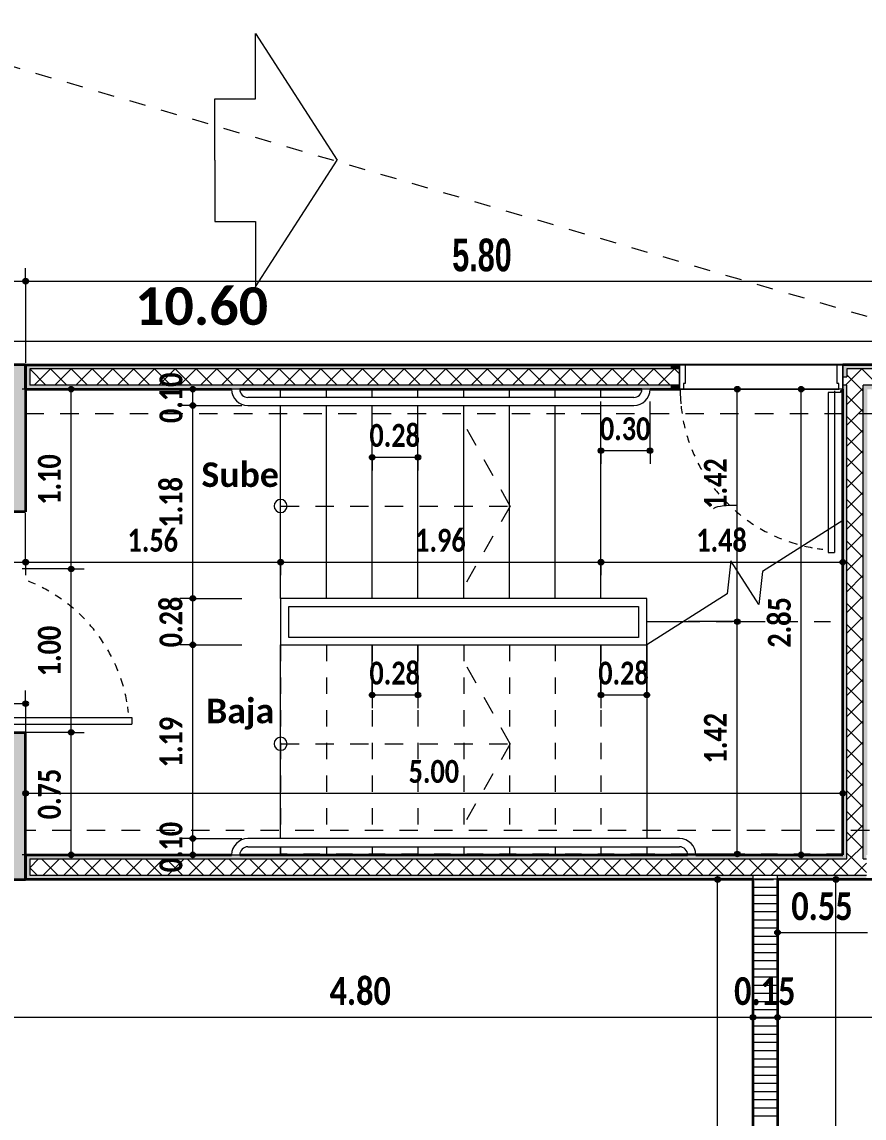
# Model space of a CAD drawing. Header units: metres. Extents: x -144 to 1000, y -717 to 29.
# Drawn here: x 230.08 to 235.23, y -561.88 to -555.18 of the extents above; entities that cross this region are included whole.
import ezdxf

# ---------------------------------------------------------------- set-up
doc = ezdxf.new("R2010")
doc.units = ezdxf.units.M
for name, pattern in [('Basculante', [0.11625, 0.075, -0.04125]), ('basculante modificado', [0.18, 0.1125, -0.0675]), ('Trazo', [0.45, 0.225, -0.225])]:
    doc.linetypes.add(name, pattern=pattern)
doc.layers.get('0').update_dxf_attribs({"color": 1})
for name, color, linetype, lineweight in [('A-ANNO-DIMS', 1, 'Continuous', 9), ('A-DETL', 1, 'Continuous', 9), ('A-DETL-GENF', 1, 'Continuous', 9), ('A-DETL-THIN', 1, 'Continuous', 9), ('A-DOOR', 1, 'Continuous', 9), ('A-DOOR-FRAM', 1, 'Continuous', 9), ('A-DOOR-HDLN', 1, 'Trazo', 20), ('A-FLOR', 2, 'Continuous', 9), ('A-WALL', 4, 'Continuous', 9), ('G-ANNO-TEXT', 2, 'Continuous', 9), ('S-COLS', 7, 'Continuous', 9), ('S-STRS', 1, 'Continuous', 9), ('S-STRS-MBND', 1, 'Basculante', 9)]:
    doc.layers.add(name, color=color, linetype=linetype, lineweight=lineweight)
doc.layers.add('A-WALL-PATT', color=7, linetype='Continuous', lineweight=35, true_color=0x9c9c9c)
doc.styles.add('Britannic Bold_B_3', font='', dxfattribs={"width": 0.7})
doc.styles.add('Calibri_B_10', font='calibrib.ttf', dxfattribs={"width": 0.8, "height": 0.17})
doc.styles.add('Calibri_B_7', font='calibrib.ttf', dxfattribs={"width": 0.8, "height": 0.18})
doc.styles.add('Calibri_B_8', font='calibrib.ttf', dxfattribs={"height": 0.9})
doc.styles.add('Calibri_B_9', font='calibrib.ttf', dxfattribs={"width": 0.8, "height": 0.14})
doc.styles.get('Britannic Bold_B_3').set_extended_font_data('Britannic Bold', bold=True)

# ---------------------------------------------------------------- blocks, each defined once
blk = doc.blocks.new('W')
at = {"layer": 'A-ANNO-DIMS', "lineweight": 25, "true_color": 0x00592d}
h = blk.add_hatch(color=118, dxfattribs=at)
edge = h.paths.add_edge_path()
edge.add_arc((227.5991, -495.2447), 0.015, 0, 360)
h = blk.add_hatch(color=118, dxfattribs=at)
edge = h.paths.add_edge_path()
edge.add_arc((227.5991, -495.2447), 0.015, 0, 360)
at = {"layer": 'A-ANNO-DIMS', "lineweight": 25}
h = blk.add_hatch(color=256, dxfattribs=at)
edge = h.paths.add_edge_path()
edge.add_arc((227.878, -495.9065), 0.015, 0, 360)
h = blk.add_hatch(color=256, dxfattribs=at)
edge = h.paths.add_edge_path()
edge.add_arc((228.622, -495.9065), 0.015, 0, 360)
h = blk.add_hatch(color=256, dxfattribs=at)
edge = h.paths.add_edge_path()
edge.add_arc((231.9533, -495.9061), 0.015, 0, 360)
h = blk.add_hatch(color=256, dxfattribs=at)
edge = h.paths.add_edge_path()
edge.add_arc((232.3446, -495.9065), 0.015, 0, 360)
h = blk.add_hatch(color=256, dxfattribs=at)
edge = h.paths.add_edge_path()
edge.add_arc((228.622, -496.0065), 0.015, 0, 360)
h = blk.add_hatch(color=256, dxfattribs=at)
edge = h.paths.add_edge_path()
edge.add_arc((228.622, -496.0065), 0.015, 0, 360)
h = blk.add_hatch(color=256, dxfattribs=at)
edge = h.paths.add_edge_path()
edge.add_arc((231.1193, -496.2824), 0.015, 0, 360)
h = blk.add_hatch(color=256, dxfattribs=at)
edge = h.paths.add_edge_path()
edge.add_arc((231.4195, -496.2824), 0.015, 0, 360)
h = blk.add_hatch(color=256, dxfattribs=at)
edge = h.paths.add_edge_path()
edge.add_arc((229.7193, -496.323), 0.015, 0, 360)
h = blk.add_hatch(color=256, dxfattribs=at)
edge = h.paths.add_edge_path()
edge.add_arc((229.9993, -496.323), 0.015, 0, 360)
h = blk.add_hatch(color=256, dxfattribs=at)
edge = h.paths.add_edge_path()
edge.add_arc((227.5991, -496.9648), 0.015, 0, 360)
h = blk.add_hatch(color=256, dxfattribs=at)
edge = h.paths.add_edge_path()
edge.add_arc((227.5991, -496.9648), 0.015, 0, 360)
h = blk.add_hatch(color=256, dxfattribs=at)
edge = h.paths.add_edge_path()
edge.add_arc((229.1593, -496.9648), 0.015, 0, 360)
h = blk.add_hatch(color=256, dxfattribs=at)
edge = h.paths.add_edge_path()
edge.add_arc((229.1593, -496.9648), 0.015, 0, 360)
h = blk.add_hatch(color=256, dxfattribs=at)
edge = h.paths.add_edge_path()
edge.add_arc((231.1193, -496.9648), 0.015, 0, 360)
h = blk.add_hatch(color=256, dxfattribs=at)
edge = h.paths.add_edge_path()
edge.add_arc((231.1193, -496.9648), 0.015, 0, 360)
h = blk.add_hatch(color=256, dxfattribs=at)
edge = h.paths.add_edge_path()
edge.add_arc((232.5989, -496.9648), 0.015, 0, 360)
h = blk.add_hatch(color=256, dxfattribs=at)
edge = h.paths.add_edge_path()
edge.add_arc((227.878, -497.0064), 0.015, 0, 360)
h = blk.add_hatch(color=256, dxfattribs=at)
edge = h.paths.add_edge_path()
edge.add_arc((227.878, -497.0064), 0.015, 0, 360)
h = blk.add_hatch(color=256, dxfattribs=at)
edge = h.paths.add_edge_path()
edge.add_arc((228.622, -497.1865), 0.015, 0, 360)
h = blk.add_hatch(color=256, dxfattribs=at)
edge = h.paths.add_edge_path()
edge.add_arc((228.622, -497.1865), 0.015, 0, 360)
h = blk.add_hatch(color=256, dxfattribs=at)
edge = h.paths.add_edge_path()
edge.add_arc((231.9533, -497.3288), 0.015, 0, 360)
h = blk.add_hatch(color=256, dxfattribs=at)
edge = h.paths.add_edge_path()
edge.add_arc((231.9533, -497.3288), 0.015, 0, 360)
h = blk.add_hatch(color=256, dxfattribs=at)
edge = h.paths.add_edge_path()
edge.add_arc((228.622, -497.4711), 0.015, 0, 360)
h = blk.add_hatch(color=256, dxfattribs=at)
edge = h.paths.add_edge_path()
edge.add_arc((228.622, -497.4711), 0.015, 0, 360)
h = blk.add_hatch(color=256, dxfattribs=at)
edge = h.paths.add_edge_path()
edge.add_arc((229.7193, -497.7777), 0.015, 0, 360)
h = blk.add_hatch(color=256, dxfattribs=at)
edge = h.paths.add_edge_path()
edge.add_arc((229.9993, -497.7777), 0.015, 0, 360)
h = blk.add_hatch(color=256, dxfattribs=at)
edge = h.paths.add_edge_path()
edge.add_arc((231.1193, -497.7777), 0.015, 0, 360)
h = blk.add_hatch(color=256, dxfattribs=at)
edge = h.paths.add_edge_path()
edge.add_arc((231.3993, -497.7777), 0.015, 0, 360)
h = blk.add_hatch(color=256, dxfattribs=at)
edge = h.paths.add_edge_path()
edge.add_arc((227.5989, -497.8305), 0.015, 0, 360)
h = blk.add_hatch(color=256, dxfattribs=at)
edge = h.paths.add_edge_path()
edge.add_arc((227.878, -498.0064), 0.015, 0, 360)
h = blk.add_hatch(color=256, dxfattribs=at)
edge = h.paths.add_edge_path()
edge.add_arc((227.878, -498.0064), 0.015, 0, 360)
h = blk.add_hatch(color=256, dxfattribs=at)
edge = h.paths.add_edge_path()
edge.add_arc((227.5989, -498.3794), 0.015, 0, 360)
h = blk.add_hatch(color=256, dxfattribs=at)
edge = h.paths.add_edge_path()
edge.add_arc((232.5993, -498.3794), 0.015, 0, 360)
h = blk.add_hatch(color=256, dxfattribs=at)
edge = h.paths.add_edge_path()
edge.add_arc((228.622, -498.6564), 0.015, 0, 360)
h = blk.add_hatch(color=256, dxfattribs=at)
edge = h.paths.add_edge_path()
edge.add_arc((228.622, -498.6564), 0.015, 0, 360)
h = blk.add_hatch(color=256, dxfattribs=at)
edge = h.paths.add_edge_path()
edge.add_arc((227.878, -498.7564), 0.015, 0, 360)
h = blk.add_hatch(color=256, dxfattribs=at)
edge = h.paths.add_edge_path()
edge.add_arc((228.622, -498.7564), 0.015, 0, 360)
h = blk.add_hatch(color=256, dxfattribs=at)
edge = h.paths.add_edge_path()
edge.add_arc((231.9533, -498.7511), 0.015, 0, 360)
h = blk.add_hatch(color=256, dxfattribs=at)
edge = h.paths.add_edge_path()
edge.add_arc((232.3446, -498.7564), 0.015, 0, 360)
h = blk.add_hatch(color=256, dxfattribs=at)
edge = h.paths.add_edge_path()
edge.add_arc((231.833, -498.9064), 0.015, 0, 360)
h = blk.add_hatch(color=256, dxfattribs=at)
edge = h.paths.add_edge_path()
edge.add_arc((232.557, -498.9064), 0.015, 0, 360)
h = blk.add_hatch(color=256, dxfattribs=at)
edge = h.paths.add_edge_path()
edge.add_arc((232.199, -499.2311), 0.015, 0, 360)
h = blk.add_hatch(color=256, dxfattribs=at)
edge = h.paths.add_edge_path()
edge.add_arc((232.049, -499.7504), 0.015, 0, 360)
h = blk.add_hatch(color=256, dxfattribs=at)
edge = h.paths.add_edge_path()
edge.add_arc((232.049, -499.7504), 0.015, 0, 360)
h = blk.add_hatch(color=256, dxfattribs=at)
edge = h.paths.add_edge_path()
edge.add_arc((232.199, -499.7504), 0.015, 0, 360)
h = blk.add_hatch(color=256, dxfattribs=at)
edge = h.paths.add_edge_path()
edge.add_arc((232.199, -499.7504), 0.015, 0, 360)
at = {"layer": 'A-WALL-PATT', "true_color": 0x747474}
h = blk.add_hatch(color=8, dxfattribs=at)
h.paths.add_polyline_path([(233.3989, -495.8815), (233.3989, -495.7565), (232.5989, -495.7565), (232.5993, -495.8315), (232.6239, -495.8315), (232.6239, -495.7815), (233.3739, -495.7815), (233.3739, -495.8815)])
h.paths.add_polyline_path([(227.5991, -495.8815), (227.6238, -495.8815), (227.6238, -495.7815), (231.5466, -495.7815), (231.5466, -495.7665), (231.5989, -495.7663), (231.5989, -495.7565), (227.5991, -495.7568), (227.5991, -495.8813)])
for points in [[(231.5989, -495.7815), (231.5989, -495.7665), (231.5466, -495.7665), (231.5466, -495.7815)], [(231.5989, -495.9065), (231.5989, -495.8815), (231.5466, -495.8815), (231.5466, -495.9065)], [(232.6239, -498.7564), (232.6239, -495.9065), (232.5989, -495.9067), (232.5989, -498.7564)], [(232.7435, -498.7564), (232.7435, -498.7563), (232.7489, -498.7563), (232.7489, -495.9065), (232.7239, -495.9065), (232.7239, -498.7564)]]:
    blk.add_hatch(color=8, dxfattribs=at).paths.add_polyline_path(points)
h = blk.add_hatch(color=8, dxfattribs=at)
h.paths.add_polyline_path([(233.3739, -495.9065), (233.3989, -495.9065), (233.3989, -495.8815), (232.7239, -495.8815), (232.7239, -495.9065), (232.9331, -495.9065)])
h.paths.add_polyline_path([(227.5991, -495.9065), (231.5466, -495.9061), (231.5466, -495.8815), (227.5991, -495.8815), (227.5991, -495.9061)])
h.paths.add_polyline_path([(232.5991, -495.9065), (232.6239, -495.9061), (232.6239, -495.8815), (232.5989, -495.8815), (232.5989, -495.9065)])
h = blk.add_hatch(color=8, dxfattribs=at)
h.paths.add_polyline_path([(232.7435, -498.7814), (232.7435, -498.7564), (232.7239, -498.7564), (232.7239, -498.7814)])
h.paths.add_polyline_path([(233.3935, -498.7814), (233.3989, -498.7814), (233.3989, -498.7564), (233.3935, -498.7564), (233.3935, -498.7618)])
h.paths.add_polyline_path([(229.1593, -498.7814), (232.6239, -498.7814), (232.6239, -498.7564), (227.5989, -498.7566), (227.5989, -498.7814), (227.6368, -498.7814)])
h = blk.add_hatch(color=8, dxfattribs=at)
h.paths.add_polyline_path([(231.9142, -498.9064), (232.049, -498.9064), (232.049, -498.8814), (227.6238, -498.8814), (227.6238, -498.7814), (227.5989, -498.7815), (227.5989, -498.9064), (231.3993, -498.9064)])
h.paths.add_polyline_path([(232.7435, -498.9064), (233.3989, -498.9064), (233.3989, -498.7814), (233.3935, -498.7814), (233.3935, -498.9063), (232.7435, -498.9063), (232.7435, -498.8814), (232.199, -498.8814), (232.199, -498.9064), (232.7239, -498.9064)])
at = {"layer": 'S-COLS', "true_color": 0x5b5b5b}
h = blk.add_hatch(color=251, dxfattribs=at)
h.paths.add_polyline_path([(219.399, -506.6065), (219.899, -506.6065), (219.899, -505.7065), (219.399, -505.7065), (219.399, -506.241)])
h.paths.add_polyline_path([(237.6988, -506.6065), (237.6988, -505.7065), (237.1988, -505.7065), (237.1988, -506.6065)])
h.paths.add_polyline_path([(227.249, -506.6064), (227.599, -506.6064), (227.599, -505.7064), (227.099, -505.7064), (227.099, -506.6064)])
h.paths.add_polyline_path([(227.099, -498.9064), (227.5989, -498.9064), (227.5989, -498.0064), (227.0989, -498.0064), (227.0989, -498.9064)])
h.paths.add_polyline_path([(219.8989, -498.9064), (219.8989, -498.2065), (219.3989, -498.2065), (219.3989, -498.9064)])
h.paths.add_polyline_path([(237.2991, -498.9064), (237.6991, -498.9054), (237.6991, -498.2065), (237.2991, -498.2065), (237.2991, -498.9054)])
h.paths.add_polyline_path([(225.2986, -498.9064), (225.2989, -498.9064), (225.2986, -498.4065), (223.5988, -498.4065), (223.5988, -496.2565), (225.2991, -496.2565), (225.2986, -495.7565), (223.2988, -495.7565), (223.2988, -498.9064)])
h.paths.add_polyline_path([(233.8991, -498.9064), (233.8989, -495.7564), (233.3991, -495.7564), (233.3991, -498.9064), (233.8989, -498.9064)])
h.paths.add_polyline_path([(227.5991, -496.6565), (227.5991, -495.7565), (227.0991, -495.7565), (227.0991, -496.6565)])
h.paths.add_polyline_path([(219.3988, -496.4565), (219.8988, -496.4565), (219.8988, -495.7554), (219.3988, -495.7554)])
h.paths.add_polyline_path([(237.2991, -496.4565), (237.6991, -496.4565), (237.6991, -495.7554), (237.2991, -495.7564)])
h.paths.add_polyline_path([(237.199, -487.7565), (237.699, -487.7565), (237.699, -486.8565), (237.199, -486.8565)])
at = {"layer": 'A-ANNO-DIMS', "color": 118, "true_color": 0x00592d}
for p, q in [((227.5991, -495.2447), (227.5991, -495.1647)), ((227.5991, -495.2447), (227.5991, -495.1647)), ((227.0991, -495.2447), (227.5991, -495.2447)), ((227.5991, -495.2447), (227.5991, -495.7447)), ((227.5991, -495.2447), (233.3991, -495.2447)), ((227.5991, -495.2447), (227.5991, -495.7447))]:
    blk.add_line(p, q, dxfattribs=at)
at = {"layer": 'A-ANNO-DIMS', "color": 156, "true_color": 0x004080}
blk.add_line((223.2989, -495.6115), (233.8992, -495.6115), dxfattribs=at)
at = {"layer": 'A-ANNO-DIMS'}
for p, q in [((227.878, -495.9065), (227.578, -495.9065)), ((227.878, -497.0064), (227.878, -495.9065)), ((227.878, -495.9065), (227.958, -495.9065)), ((228.622, -495.9065), (228.322, -495.9065)), ((228.622, -496.0065), (228.622, -495.9065)), ((228.622, -495.9065), (228.702, -495.9065)), ((231.9533, -495.9061), (231.6533, -495.9061)), ((231.9533, -497.3288), (231.9533, -495.9061)), ((231.9533, -495.9061), (232.0333, -495.9061)), ((232.3446, -495.9065), (232.0446, -495.9065)), ((232.3446, -498.7564), (232.3446, -495.9065)), ((232.3446, -495.9065), (232.4246, -495.9065)), ((228.622, -496.0065), (228.542, -496.0065)), ((228.622, -496.0065), (228.542, -496.0065)), ((228.622, -497.1865), (228.622, -496.0065)), ((228.622, -496.0065), (228.922, -496.0065)), ((228.622, -496.0065), (228.922, -496.0065)), ((229.7193, -496.323), (229.7193, -496.023)), ((229.9993, -496.323), (229.9993, -496.023)), ((231.1193, -496.2824), (231.1193, -495.9824)), ((231.4195, -496.2824), (231.4195, -495.9824)), ((231.1193, -496.2824), (231.4195, -496.2824)), ((231.1193, -496.2824), (231.1193, -496.3624)), ((231.4195, -496.2824), (231.4195, -496.3624)), ((229.7193, -496.323), (229.9993, -496.323)), ((229.7193, -496.323), (229.7193, -496.403)), ((229.9993, -496.323), (229.9993, -496.403)), ((227.5991, -496.9648), (227.5991, -496.6648)), ((227.5991, -496.9648), (227.5991, -496.6648)), ((229.1593, -496.9648), (229.1593, -496.6648)), ((229.1593, -496.9648), (229.1593, -496.6648)), ((231.1193, -496.9648), (231.1193, -496.6648)), ((231.1193, -496.9648), (231.1193, -496.6648)), ((232.5989, -496.9648), (232.5989, -496.6648)), ((227.249, -496.9648), (227.5991, -496.9648)), ((227.5991, -496.9648), (227.5991, -497.0448)), ((227.5991, -496.9648), (229.1593, -496.9648)), ((227.5991, -496.9648), (227.5991, -497.0448)), ((229.1593, -496.9648), (229.1593, -497.0448)), ((229.1593, -496.9648), (231.1193, -496.9648)), ((229.1593, -496.9648), (229.1593, -497.0448)), ((231.1193, -496.9648), (231.1193, -497.0448)), ((231.1193, -496.9648), (232.5989, -496.9648)), ((231.1193, -496.9648), (231.1193, -497.0448)), ((232.5989, -496.9648), (232.5989, -497.0448)), ((227.878, -497.0064), (227.578, -497.0064)), ((227.878, -497.0064), (227.578, -497.0064)), ((227.878, -498.0064), (227.878, -497.0064)), ((227.878, -497.0064), (227.958, -497.0064)), ((227.878, -497.0064), (227.958, -497.0064)), ((228.622, -497.1865), (228.542, -497.1865)), ((228.622, -497.1865), (228.542, -497.1865)), ((228.622, -497.4711), (228.622, -497.1865)), ((228.622, -497.1865), (228.922, -497.1865)), ((228.622, -497.1865), (228.922, -497.1865)), ((231.9533, -497.3288), (231.6533, -497.3288)), ((231.9533, -497.3288), (231.6533, -497.3288)), ((231.9533, -498.7511), (231.9533, -497.3288)), ((231.9533, -497.3288), (232.0333, -497.3288)), ((231.9533, -497.3288), (232.0333, -497.3288)), ((228.622, -497.4711), (228.542, -497.4711)), ((228.622, -497.4711), (228.542, -497.4711)), ((228.622, -498.6564), (228.622, -497.4711)), ((228.622, -497.4711), (228.922, -497.4711)), ((228.622, -497.4711), (228.922, -497.4711)), ((229.7193, -497.7777), (229.7193, -497.4777)), ((229.9993, -497.7777), (229.9993, -497.4777)), ((231.1193, -497.7777), (231.1193, -497.4777)), ((231.3993, -497.7777), (231.3993, -497.4777)), ((227.5989, -497.8305), (227.5989, -497.7505)), ((227.249, -497.8305), (227.5989, -497.8305)), ((227.5989, -497.8305), (227.5989, -498.1305)), ((229.7193, -497.7777), (229.9993, -497.7777)), ((229.7193, -497.7777), (229.7193, -497.8577)), ((229.9993, -497.7777), (229.9993, -497.8577)), ((231.1193, -497.7777), (231.3993, -497.7777)), ((231.1193, -497.7777), (231.1193, -497.8577)), ((231.3993, -497.7777), (231.3993, -497.8577)), ((227.878, -498.0064), (227.578, -498.0064)), ((227.878, -498.0064), (227.578, -498.0064)), ((227.878, -498.7564), (227.878, -498.0064)), ((227.878, -498.0064), (227.958, -498.0064)), ((227.878, -498.0064), (227.958, -498.0064)), ((227.5989, -498.3794), (227.5989, -498.0794)), ((232.5993, -498.3794), (232.5993, -498.0794)), ((227.5989, -498.3794), (232.5993, -498.3794)), ((227.5989, -498.3794), (227.5989, -498.4594)), ((232.5993, -498.3794), (232.5993, -498.4594)), ((228.622, -498.6564), (228.542, -498.6564)), ((228.622, -498.6564), (228.542, -498.6564)), ((228.622, -498.7564), (228.622, -498.6564)), ((228.622, -498.6564), (228.922, -498.6564)), ((228.622, -498.6564), (228.922, -498.6564)), ((227.878, -498.7564), (227.578, -498.7564)), ((227.878, -498.7564), (227.958, -498.7564)), ((228.622, -498.7564), (228.322, -498.7564)), ((228.622, -498.7564), (228.702, -498.7564)), ((231.9533, -498.7511), (231.6533, -498.7511)), ((231.9533, -498.7511), (232.0333, -498.7511)), ((232.3446, -498.7564), (232.0446, -498.7564)), ((232.3446, -498.7564), (232.4246, -498.7564)), ((231.833, -498.9064), (231.583, -498.9064)), ((231.833, -502.2054), (231.833, -498.9064)), ((231.833, -498.9064), (231.913, -498.9064)), ((232.557, -498.9064), (232.307, -498.9064)), ((232.557, -502.2054), (232.557, -498.9064)), ((232.557, -498.9064), (232.637, -498.9064)), ((232.199, -499.2311), (232.199, -498.9811)), ((232.199, -499.2311), (232.7489, -499.2311)), ((232.199, -499.2311), (232.199, -499.3111)), ((232.049, -499.7504), (232.049, -499.5004)), ((232.049, -499.7504), (232.049, -499.5004)), ((232.199, -499.7504), (232.199, -499.5004)), ((232.199, -499.7504), (232.199, -499.5004)), ((227.249, -499.7504), (232.049, -499.7504)), ((232.049, -499.7504), (232.049, -499.8304)), ((232.049, -499.7504), (232.199, -499.7504)), ((232.049, -499.7504), (232.049, -499.8304)), ((232.199, -499.7504), (232.199, -499.8304)), ((232.199, -499.7504), (233.7489, -499.7504)), ((232.199, -499.7504), (232.199, -499.8304))]:
    blk.add_line(p, q, dxfattribs=at)
at = {"layer": 'A-ANNO-DIMS', "color": 118, "lineweight": 25, "true_color": 0x00592d}
blk.add_circle((227.5991, -495.2447), 0.015, dxfattribs=at)
blk.add_circle((227.5991, -495.2447), 0.015, dxfattribs=at)
at = {"layer": 'A-ANNO-DIMS', "lineweight": 25}
for centre in [(227.878, -495.9065), (228.622, -495.9065), (231.9533, -495.9061), (232.3446, -495.9065), (228.622, -496.0065), (228.622, -496.0065), (231.1193, -496.2824), (231.4195, -496.2824), (229.7193, -496.323), (229.9993, -496.323), (227.5991, -496.9648), (227.5991, -496.9648), (229.1593, -496.9648), (229.1593, -496.9648), (231.1193, -496.9648), (231.1193, -496.9648), (232.5989, -496.9648), (227.878, -497.0064), (227.878, -497.0064), (228.622, -497.1865), (228.622, -497.1865), (231.9533, -497.3288), (231.9533, -497.3288), (228.622, -497.4711), (228.622, -497.4711), (229.7193, -497.7777), (229.9993, -497.7777), (231.1193, -497.7777), (231.3993, -497.7777), (227.5989, -497.8305), (227.878, -498.0064), (227.878, -498.0064), (227.5989, -498.3794), (232.5993, -498.3794), (228.622, -498.6564), (228.622, -498.6564), (227.878, -498.7564), (228.622, -498.7564), (231.9533, -498.7511), (232.3446, -498.7564), (231.833, -498.9064), (232.557, -498.9064), (232.199, -499.2311), (232.049, -499.7504), (232.049, -499.7504), (232.199, -499.7504), (232.199, -499.7504)]:
    blk.add_circle(centre, 0.015, dxfattribs=at)
at = {"layer": 'A-ANNO-DIMS'}
blk.add_ellipse((231.9533, -496.6382), major_axis=(0.1451, 0), ratio=0.143176, start_param=1.570796, end_param=3.141593, dxfattribs=at)
at = {"layer": 'A-DETL', "color": 9, "linetype": 'Basculante', "true_color": 0xc0c0c0}
blk.add_line((233.8992, -495.7992), (223.2989, -492.6972), dxfattribs=at)
at = {"layer": 'A-DETL', "color": 7, "linetype": 'basculante modificado'}
for p, q in [((233.3988, -495.7554), (227.5988, -495.7554)), ((227.5988, -496.0554), (233.3989, -496.0554)), ((230.5637, -496.6211), (230.2662, -496.0913)), ((229.1593, -496.6211), (230.5593, -496.6211)), ((230.5637, -496.6211), (230.2649, -497.1413)), ((230.5637, -498.0761), (230.2662, -497.5463)), ((229.1593, -498.0761), (230.5593, -498.0761)), ((230.5637, -498.0761), (230.2649, -498.5963)), ((233.3989, -498.6064), (227.5988, -498.6064)), ((227.5988, -498.9064), (233.3989, -498.9064))]:
    blk.add_line(p, q, dxfattribs=at)
at = {"layer": 'A-DETL-GENF'}
for p, q in [((229.0061, -494.129), (229.0061, -493.729)), ((229.0061, -493.729), (229.5061, -494.504)), ((228.7561, -494.504), (228.7561, -494.129)), ((228.7561, -494.129), (229.0061, -494.129)), ((228.7561, -494.504), (228.7561, -494.879)), ((229.0061, -495.279), (229.5061, -494.504)), ((228.7561, -494.879), (229.0061, -494.879)), ((229.0061, -494.879), (229.0061, -495.279))]:
    blk.add_line(p, q, dxfattribs=at)
at = {"layer": 'A-DETL-GENF', "linetype": 'Basculante'}
for p, q in [((232.5989, -495.7565), (231.5989, -495.7565)), ((231.5989, -495.7565), (231.5989, -495.9065)), ((232.5989, -495.9065), (232.5989, -495.7565)), ((231.5989, -495.9065), (232.5989, -495.9065))]:
    blk.add_line(p, q, dxfattribs=at)
at = {"layer": 'A-DETL-THIN'}
for p, q in [((228.9091, -495.9065), (228.8591, -495.9065)), ((231.3195, -495.9565), (228.9591, -495.9565)), ((231.4195, -495.9065), (231.3695, -495.9065)), ((228.9591, -496.0065), (231.3195, -496.0065)), ((231.3993, -497.1865), (229.1593, -497.1865)), ((229.1593, -497.1865), (229.1593, -497.4711)), ((231.3993, -497.4711), (231.3993, -497.1865)), ((229.2093, -497.4261), (229.2093, -497.2352)), ((229.2093, -497.2352), (231.3493, -497.2352)), ((231.3493, -497.2352), (231.3493, -497.4261)), ((231.3493, -497.4261), (229.2093, -497.4261)), ((229.1593, -497.4711), (231.3993, -497.4711)), ((231.5995, -498.6564), (228.9591, -498.6564)), ((228.9591, -498.7064), (231.5995, -498.7064)), ((228.8591, -498.7564), (228.9091, -498.7564)), ((231.6495, -498.7564), (231.6995, -498.7564))]:
    blk.add_line(p, q, dxfattribs=at)
for centre, radius, start, end in [((228.9591, -495.9065), 0.1, 180, 270), ((228.9591, -495.9065), 0.05, 180, 270), ((231.3195, -495.9065), 0.1, 270, 0), ((231.3195, -495.9065), 0.05, 270, 360), ((229.1593, -496.6211), 0.04, 90, 270), ((229.1593, -496.6211), 0.04, 270, 90), ((229.1593, -498.0761), 0.04, 90, 270), ((229.1593, -498.0761), 0.04, 270, 90), ((228.9591, -498.7564), 0.1, 90, 180), ((228.9591, -498.7564), 0.05, 90, 180), ((231.5995, -498.7564), 0.1, 360, 90), ((231.5995, -498.7564), 0.05, 0, 90)]:
    blk.add_arc(centre, radius, start, end, dxfattribs=at)
at = {"layer": 'A-DOOR'}
blk.add_line((232.5989, -495.9065), (232.5989, -495.7565), dxfattribs=at)
at = {"layer": 'A-DOOR', "lineweight": 15}
for p, q in [((232.5089, -495.9265), (232.5089, -496.9065)), ((232.5839, -495.9265), (232.5089, -495.9265)), ((232.5489, -495.9165), (232.5489, -496.9065)), ((232.5839, -495.9165), (232.5839, -495.9265)), ((232.5989, -495.9165), (232.5839, -495.9165)), ((232.5489, -496.7411), (232.5489, -496.9065)), ((232.5089, -496.7665), (232.5089, -496.9065)), ((232.5089, -496.9065), (232.5489, -496.9065)), ((232.5089, -496.9065), (232.5489, -496.9065)), ((227.259, -497.9564), (228.249, -497.9564)), ((227.269, -497.9164), (228.249, -497.9164)), ((228.249, -497.9164), (228.249, -497.9564))]:
    blk.add_line(p, q, dxfattribs=at)
at = {"layer": 'A-DOOR'}
for centre, start, end in [((232.5872, -495.9087), 180, 185.13979), ((232.5872, -495.9087), 185.94294, 188.59908), ((232.5872, -495.9087), 191.25383, 193.90814), ((232.5872, -495.9087), 196.56293, 199.21914), ((232.5872, -495.9087), 201.8777, 204.53954), ((232.5872, -495.9087), 207.20557, 209.87669), ((232.5872, -495.9087), 212.55381, 215.2378), ((232.5872, -495.9087), 217.92952, 220.62982), ((232.5872, -495.9087), 223.33952, 226.05941), ((232.5872, -495.9087), 228.79027, 231.53284), ((232.5872, -495.9087), 234.28783, 237.05593), ((232.5872, -495.9087), 239.83778, 242.63398), ((232.5872, -495.9087), 245.44512, 248.27171), ((232.5872, -495.9087), 251.11426, 254.16843), ((232.5872, -495.9087), 256.84892, 259.74178), ((232.5872, -495.9087), 256.84892, 259.74178), ((232.5872, -495.9087), 256.84892, 259.74178), ((232.5872, -495.9087), 256.84892, 259.74178), ((232.5872, -495.9087), 261.55001, 263.54055), ((232.5872, -495.9087), 261.55001, 263.54055), ((227.2512, -497.9946), 65.46046, 68.1223), ((227.2512, -497.9946), 60.12331, 62.79443), ((227.2512, -497.9946), 54.7622, 57.44619), ((227.2512, -497.9946), 49.37018, 52.07048), ((227.2512, -497.9946), 43.94059, 46.66048), ((227.2512, -497.9946), 38.46716, 41.20973), ((227.2512, -497.9946), 32.94407, 35.71217), ((227.2512, -497.9946), 27.36602, 30.16222), ((227.2512, -497.9946), 21.72829, 24.55488), ((227.2512, -497.9946), 15.83157, 18.88574), ((227.2512, -497.9946), 10.25822, 13.15108), ((227.2512, -497.9946), 10.25822, 13.15108), ((227.2512, -497.9946), 6.45945, 8.44999)]:
    blk.add_arc(centre, 0.9833, start, end, dxfattribs=at)
at = {"layer": 'A-DOOR-FRAM'}
for p, q in [((231.5989, -495.9065), (231.5989, -495.7565)), ((231.5989, -495.7565), (231.6339, -495.7565)), ((231.6339, -495.7565), (231.6339, -495.8715)), ((232.5639, -495.8715), (232.5639, -495.7565)), ((232.5639, -495.7565), (232.5989, -495.7565)), ((232.5989, -495.7565), (232.5989, -495.9065)), ((231.6239, -495.8715), (231.6239, -495.9065)), ((231.6339, -495.8715), (231.6239, -495.8715)), ((232.5739, -495.8715), (232.5639, -495.8715)), ((232.5739, -495.9065), (232.5739, -495.8715)), ((231.6239, -495.9065), (231.5989, -495.9065)), ((232.5989, -495.9065), (232.5739, -495.9065))]:
    blk.add_line(p, q, dxfattribs=at)
at = {"layer": 'A-DOOR-HDLN'}
blk.add_line((231.5989, -495.7565), (231.5989, -495.9065), dxfattribs=at)
at = {"layer": 'A-FLOR'}
for p, q in [((237.2991, -495.7554), (215.8281, -495.7554)), ((229.1593, -498.6564), (229.1593, -497.4711)), ((229.1593, -498.7564), (229.1593, -498.7064)), ((232.0492, -498.9104), (227.249, -498.9104)), ((233.7489, -498.9104), (232.199, -498.9104))]:
    blk.add_line(p, q, dxfattribs=at)
at = {"layer": 'A-WALL', "lineweight": 35}
for p, q in [((227.5988, -495.9065), (227.5988, -495.7565)), ((227.5988, -495.7565), (231.5989, -495.7565)), ((233.3989, -495.7565), (232.5989, -495.7565)), ((227.5988, -495.9065), (228.8591, -495.9065)), ((228.9091, -495.9065), (231.3695, -495.9065)), ((231.4195, -495.9065), (231.5989, -495.9065)), ((232.5989, -498.7564), (232.5989, -495.9065)), ((227.5988, -498.7564), (228.8591, -498.7564)), ((227.5988, -498.7564), (227.5988, -498.9064)), ((228.9091, -498.7564), (231.6495, -498.7564)), ((231.6995, -498.7564), (232.5989, -498.7564)), ((232.049, -498.9064), (227.5988, -498.9064)), ((232.049, -498.9064), (232.049, -502.2054)), ((232.199, -498.9064), (232.199, -502.2054)), ((233.3989, -498.9064), (232.199, -498.9064))]:
    blk.add_line(p, q, dxfattribs=at)
at = {"layer": 'A-WALL'}
for p, q in [((231.6339, -495.7565), (232.5639, -495.7565)), ((227.6238, -495.7815), (227.6238, -495.8815)), ((231.5989, -495.7815), (227.6238, -495.7815)), ((232.6239, -495.7815), (232.6239, -495.8315)), ((233.3739, -495.7815), (232.6239, -495.7815)), ((231.5989, -495.8815), (227.6238, -495.8815)), ((232.5989, -495.8315), (232.6239, -495.8315)), ((232.6239, -495.8815), (232.5989, -495.8815)), ((232.6239, -498.7814), (232.6239, -495.8815)), ((233.3739, -495.8815), (232.7239, -495.8815)), ((232.7239, -498.7814), (232.7239, -495.8815)), ((232.5739, -495.9065), (231.6239, -495.9065)), ((227.6238, -498.7814), (232.6239, -498.7814)), ((227.6238, -498.7814), (227.6238, -498.8814)), ((232.7239, -498.7814), (232.7435, -498.7814)), ((227.6238, -498.8814), (232.7435, -498.8814)), ((232.049, -498.8814), (232.049, -498.9064)), ((232.199, -498.9064), (232.199, -498.8814))]:
    blk.add_line(p, q, dxfattribs=at)
at = {"layer": 'A-WALL-PATT', "color": 1, "lineweight": 5, "true_color": 0xff0000}
for p, q in [((227.6238, -495.7816), (227.6239, -495.7815)), ((227.7235, -495.8815), (227.6238, -495.7817)), ((227.6512, -495.8815), (227.7512, -495.7815)), ((227.8508, -495.8815), (227.7508, -495.7815)), ((227.7785, -495.8815), (227.8785, -495.7815)), ((227.978, -495.8815), (227.878, -495.7815)), ((227.9058, -495.8815), (228.0058, -495.7815)), ((228.1053, -495.8815), (228.0053, -495.7815)), ((228.033, -495.8815), (228.133, -495.7815)), ((228.2326, -495.8815), (228.1326, -495.7815)), ((228.1603, -495.8815), (228.2603, -495.7815)), ((228.3599, -495.8815), (228.2599, -495.7815)), ((228.2876, -495.8815), (228.3876, -495.7815)), ((228.4872, -495.8815), (228.3872, -495.7815)), ((228.4149, -495.8815), (228.5149, -495.7815)), ((228.6144, -495.8815), (228.5144, -495.7815)), ((228.5421, -495.8815), (228.6421, -495.7815)), ((228.7417, -495.8815), (228.6417, -495.7815)), ((228.6694, -495.8815), (228.7694, -495.7815)), ((228.869, -495.8815), (228.769, -495.7815)), ((228.7967, -495.8815), (228.8967, -495.7815)), ((228.9963, -495.8815), (228.8963, -495.7815)), ((228.924, -495.8815), (229.024, -495.7815)), ((229.1236, -495.8815), (229.0236, -495.7815)), ((229.0513, -495.8815), (229.1513, -495.7815)), ((229.2508, -495.8815), (229.1508, -495.7815)), ((229.1785, -495.8815), (229.2785, -495.7815)), ((229.3781, -495.8815), (229.2781, -495.7815)), ((229.3058, -495.8815), (229.4058, -495.7815)), ((229.5054, -495.8815), (229.4054, -495.7815)), ((229.4331, -495.8815), (229.5331, -495.7815)), ((229.6327, -495.8815), (229.5327, -495.7815)), ((229.5604, -495.8815), (229.6604, -495.7815)), ((229.7599, -495.8815), (229.6599, -495.7815)), ((229.6877, -495.8815), (229.7877, -495.7815)), ((229.8872, -495.8815), (229.7872, -495.7815)), ((229.8149, -495.8815), (229.9149, -495.7815)), ((230.0145, -495.8815), (229.9145, -495.7815)), ((229.9422, -495.8815), (230.0422, -495.7815)), ((230.1418, -495.8815), (230.0418, -495.7815)), ((230.0695, -495.8815), (230.1695, -495.7815)), ((230.2691, -495.8815), (230.1691, -495.7815)), ((230.1968, -495.8815), (230.2968, -495.7815)), ((230.3963, -495.8815), (230.2963, -495.7815)), ((230.3241, -495.8815), (230.4241, -495.7815)), ((230.5236, -495.8815), (230.4236, -495.7815)), ((230.4513, -495.8815), (230.5513, -495.7815)), ((230.6509, -495.8815), (230.5509, -495.7815)), ((230.5786, -495.8815), (230.6786, -495.7815)), ((230.7782, -495.8815), (230.6782, -495.7815)), ((230.7059, -495.8815), (230.8059, -495.7815)), ((230.9055, -495.8815), (230.8055, -495.7815)), ((230.8332, -495.8815), (230.9332, -495.7815)), ((231.0327, -495.8815), (230.9327, -495.7815)), ((230.9605, -495.8815), (231.0605, -495.7815)), ((231.16, -495.8815), (231.06, -495.7815)), ((231.0877, -495.8815), (231.1877, -495.7815)), ((231.2873, -495.8815), (231.1873, -495.7815)), ((231.215, -495.8815), (231.315, -495.7815)), ((231.4146, -495.8815), (231.3146, -495.7815)), ((231.3423, -495.8815), (231.4423, -495.7815)), ((231.5419, -495.8815), (231.4419, -495.7815)), ((231.4696, -495.8815), (231.5466, -495.8044)), ((231.5466, -495.8044), (231.5696, -495.7815)), ((231.5989, -495.8112), (231.5691, -495.7815)), ((232.6151, -495.8815), (232.7151, -495.7815)), ((232.6874, -495.8815), (232.6239, -495.818)), ((232.8146, -495.8815), (232.7146, -495.7815)), ((231.5968, -495.8815), (231.5989, -495.8794)), ((232.7239, -495.918), (232.6874, -495.8815)), ((232.6239, -495.9999), (232.7239, -495.8999)), ((232.7239, -496.0453), (232.6239, -495.9453)), ((232.6239, -496.1272), (232.7239, -496.0272)), ((232.7239, -496.1726), (232.6239, -496.0726)), ((232.6239, -496.2544), (232.7239, -496.1544)), ((232.7239, -496.2998), (232.6239, -496.1998)), ((232.6239, -496.3817), (232.7239, -496.2817)), ((232.7239, -496.4271), (232.6239, -496.3271)), ((232.6239, -496.509), (232.7239, -496.409)), ((232.7239, -496.5544), (232.6239, -496.4544)), ((232.6239, -496.6363), (232.7239, -496.5363)), ((232.7239, -496.6817), (232.6239, -496.5817)), ((232.6239, -496.7636), (232.7239, -496.6636)), ((232.7239, -496.809), (232.6239, -496.709)), ((232.6239, -496.8908), (232.7239, -496.7908)), ((232.7239, -496.9362), (232.6239, -496.8362)), ((232.6239, -497.0181), (232.7239, -496.9181)), ((232.7239, -497.0635), (232.6239, -496.9635)), ((232.6239, -497.1454), (232.7239, -497.0454)), ((232.7239, -497.1908), (232.6239, -497.0908)), ((232.6239, -497.2727), (232.7239, -497.1727)), ((232.7239, -497.3181), (232.6239, -497.2181)), ((232.6239, -497.4), (232.7239, -497.3)), ((232.7239, -497.4454), (232.6239, -497.3454)), ((232.6239, -497.5272), (232.7239, -497.4272)), ((232.7239, -497.5726), (232.6239, -497.4726)), ((232.6239, -497.6545), (232.7239, -497.5545)), ((232.7239, -497.6999), (232.6239, -497.5999)), ((232.6239, -497.7818), (232.7239, -497.6818)), ((232.7239, -497.8272), (232.6239, -497.7272)), ((232.6239, -497.9091), (232.7239, -497.8091)), ((232.7239, -497.9545), (232.6239, -497.8545)), ((232.6239, -498.0364), (232.7239, -497.9364)), ((232.7239, -498.0818), (232.6239, -497.9818)), ((232.6239, -498.1636), (232.7239, -498.0636)), ((232.7239, -498.209), (232.6239, -498.109)), ((232.6239, -498.2909), (232.7239, -498.1909)), ((232.7239, -498.3363), (232.6239, -498.2363)), ((232.6239, -498.4182), (232.7239, -498.3182)), ((232.7239, -498.4636), (232.6239, -498.3636)), ((232.6239, -498.5455), (232.7239, -498.4455)), ((232.7239, -498.5909), (232.6239, -498.4909)), ((232.6239, -498.6727), (232.7239, -498.5727)), ((232.7239, -498.7182), (232.6239, -498.6182)), ((232.6426, -498.7814), (232.7239, -498.7)), ((232.6599, -498.7814), (232.6239, -498.7454)), ((227.6238, -498.8363), (227.6787, -498.7814)), ((227.6687, -498.8814), (227.6238, -498.8364)), ((227.796, -498.8814), (227.696, -498.7814)), ((227.706, -498.8814), (227.806, -498.7814)), ((227.9233, -498.8814), (227.8233, -498.7814)), ((227.8332, -498.8814), (227.9332, -498.7814)), ((228.0506, -498.8814), (227.9506, -498.7814)), ((227.9605, -498.8814), (228.0605, -498.7814)), ((228.1778, -498.8814), (228.0778, -498.7814)), ((228.0878, -498.8814), (228.1878, -498.7814)), ((228.3051, -498.8814), (228.2051, -498.7814)), ((228.2151, -498.8814), (228.3151, -498.7814)), ((228.4324, -498.8814), (228.3324, -498.7814)), ((228.3424, -498.8814), (228.4424, -498.7814)), ((228.5597, -498.8814), (228.4597, -498.7814)), ((228.4696, -498.8814), (228.5696, -498.7814)), ((228.687, -498.8814), (228.587, -498.7814)), ((228.5969, -498.8814), (228.6969, -498.7814)), ((228.8142, -498.8814), (228.7142, -498.7814)), ((228.7242, -498.8814), (228.8242, -498.7814)), ((228.9415, -498.8814), (228.8415, -498.7814)), ((228.8515, -498.8814), (228.9515, -498.7814)), ((229.0688, -498.8814), (228.9688, -498.7814)), ((228.9788, -498.8814), (229.0788, -498.7814)), ((229.1961, -498.8814), (229.0961, -498.7814)), ((229.106, -498.8814), (229.206, -498.7814)), ((229.3233, -498.8814), (229.2233, -498.7814)), ((229.2333, -498.8814), (229.3333, -498.7814)), ((229.4506, -498.8814), (229.3506, -498.7814)), ((229.3606, -498.8814), (229.4606, -498.7814)), ((229.5779, -498.8814), (229.4779, -498.7814)), ((229.4879, -498.8814), (229.5879, -498.7814)), ((229.7052, -498.8814), (229.6052, -498.7814)), ((229.6151, -498.8814), (229.7151, -498.7814)), ((229.8325, -498.8814), (229.7325, -498.7814)), ((229.7424, -498.8814), (229.8424, -498.7814)), ((229.9597, -498.8814), (229.8597, -498.7814)), ((229.8697, -498.8814), (229.9697, -498.7814)), ((230.087, -498.8814), (229.987, -498.7814)), ((229.997, -498.8814), (230.097, -498.7814)), ((230.2143, -498.8814), (230.1143, -498.7814)), ((230.1243, -498.8814), (230.2243, -498.7814)), ((230.3416, -498.8814), (230.2416, -498.7814)), ((230.2515, -498.8814), (230.3515, -498.7814)), ((230.4689, -498.8814), (230.3689, -498.7814)), ((230.3788, -498.8814), (230.4788, -498.7814)), ((230.5961, -498.8814), (230.4961, -498.7814)), ((230.5061, -498.8814), (230.6061, -498.7814)), ((230.7234, -498.8814), (230.6234, -498.7814)), ((230.6334, -498.8814), (230.7334, -498.7814)), ((230.8507, -498.8814), (230.7507, -498.7814)), ((230.7607, -498.8814), (230.8607, -498.7814)), ((230.978, -498.8814), (230.878, -498.7814)), ((230.8879, -498.8814), (230.9879, -498.7814)), ((231.1053, -498.8814), (231.0053, -498.7814)), ((231.0152, -498.8814), (231.1152, -498.7814)), ((231.2325, -498.8814), (231.1325, -498.7814)), ((231.1425, -498.8814), (231.2425, -498.7814)), ((231.3598, -498.8814), (231.2598, -498.7814)), ((231.2698, -498.8814), (231.3698, -498.7814)), ((231.4871, -498.8814), (231.3871, -498.7814)), ((231.3971, -498.8814), (231.4971, -498.7814)), ((231.6144, -498.8814), (231.5144, -498.7814)), ((231.5243, -498.8814), (231.6243, -498.7814)), ((231.7417, -498.8814), (231.6417, -498.7814)), ((231.6516, -498.8814), (231.7516, -498.7814)), ((231.8689, -498.8814), (231.7689, -498.7814)), ((231.7789, -498.8814), (231.8789, -498.7814)), ((231.9962, -498.8814), (231.8962, -498.7814)), ((231.9062, -498.8814), (232.0062, -498.7814)), ((232.1235, -498.8814), (232.0235, -498.7814)), ((232.0335, -498.8814), (232.1335, -498.7814)), ((232.2508, -498.8814), (232.1508, -498.7814)), ((232.1607, -498.8814), (232.2607, -498.7814)), ((232.378, -498.8814), (232.278, -498.7814)), ((232.288, -498.8814), (232.388, -498.7814)), ((232.5053, -498.8814), (232.4053, -498.7814)), ((232.4153, -498.8814), (232.5153, -498.7814)), ((232.6326, -498.8814), (232.5326, -498.7814)), ((232.5426, -498.8814), (232.6426, -498.7814)), ((232.7435, -498.865), (232.6599, -498.7814)), ((232.6698, -498.8814), (232.7435, -498.8077))]:
    blk.add_line(p, q, dxfattribs=at)
at = {"layer": 'A-WALL-PATT', "color": 8, "lineweight": 5, "true_color": 0x727272}
for p, q in [((232.199, -498.9055), (232.049, -498.9055)), ((232.199, -498.9555), (232.049, -498.9555)), ((232.199, -499.0055), (232.049, -499.0055)), ((232.199, -499.0555), (232.049, -499.0555)), ((232.199, -499.1055), (232.049, -499.1055)), ((232.199, -499.1555), (232.049, -499.1555)), ((232.199, -499.2055), (232.049, -499.2055)), ((232.199, -499.2555), (232.049, -499.2555)), ((232.199, -499.3055), (232.049, -499.3055)), ((232.199, -499.3555), (232.049, -499.3555)), ((232.199, -499.4055), (232.049, -499.4055)), ((232.199, -499.4555), (232.049, -499.4555)), ((232.199, -499.5055), (232.049, -499.5055)), ((232.199, -499.5555), (232.049, -499.5555)), ((232.199, -499.6055), (232.049, -499.6055)), ((232.199, -499.6555), (232.049, -499.6555)), ((232.199, -499.7055), (232.049, -499.7055)), ((232.199, -499.7555), (232.049, -499.7555)), ((232.199, -499.8055), (232.049, -499.8055)), ((232.199, -499.8555), (232.049, -499.8555)), ((232.199, -499.9055), (232.049, -499.9055)), ((232.199, -499.9555), (232.049, -499.9555)), ((232.199, -500.0055), (232.049, -500.0055)), ((232.199, -500.0555), (232.049, -500.0555)), ((232.199, -500.1055), (232.049, -500.1055)), ((232.199, -500.1555), (232.049, -500.1555)), ((232.199, -500.2055), (232.049, -500.2055)), ((232.199, -500.2555), (232.049, -500.2555)), ((232.199, -500.3055), (232.049, -500.3055)), ((232.199, -500.3555), (232.049, -500.3555))]:
    blk.add_line(p, q, dxfattribs=at)
at = {"layer": 'S-COLS', "lineweight": 35}
for p, q in [((227.5991, -495.7565), (227.0991, -495.7565)), ((227.5991, -495.7565), (227.5991, -496.6565)), ((227.5991, -496.6565), (227.0991, -496.6565)), ((227.0989, -498.0064), (227.5989, -498.0064)), ((227.5989, -498.9064), (227.5989, -498.0064)), ((227.0989, -498.9064), (227.5989, -498.9064))]:
    blk.add_line(p, q, dxfattribs=at)
at = {"layer": 'S-STRS'}
for p, q in [((229.1593, -495.9565), (229.1593, -495.9065)), ((229.4393, -495.9565), (229.4393, -495.9065)), ((229.7193, -495.9565), (229.7193, -495.9065)), ((229.9993, -495.9565), (229.9993, -495.9065)), ((230.2793, -495.9565), (230.2793, -495.9065)), ((230.5593, -495.9565), (230.5593, -495.9065)), ((230.8393, -495.9565), (230.8393, -495.9065)), ((231.1193, -495.9565), (231.1193, -495.9065)), ((231.6239, -495.9061), (232.5739, -495.9061)), ((232.5993, -495.9061), (232.5993, -496.7091)), ((229.1593, -497.1865), (229.1593, -496.0065)), ((229.4393, -497.1865), (229.4393, -496.0065)), ((229.7193, -497.1865), (229.7193, -496.0065)), ((229.9993, -497.1865), (229.9993, -496.0065)), ((230.2793, -497.1865), (230.2793, -496.0065)), ((230.5593, -497.1865), (230.5593, -496.0065)), ((230.8393, -497.1865), (230.8393, -496.0065)), ((231.1193, -497.1865), (231.1193, -496.0065)), ((232.5993, -496.7091), (232.1065, -497.022)), ((231.9142, -496.956), (231.8921, -497.1581)), ((232.0844, -497.2241), (231.9142, -496.956)), ((232.1065, -497.022), (232.0844, -497.2241)), ((231.8921, -497.1581), (231.3993, -497.4711)), ((231.3993, -497.3288), (231.6234, -497.3288)), ((231.3993, -497.4711), (231.3993, -498.6564)), ((231.3993, -498.7064), (231.3993, -498.7511))]:
    blk.add_line(p, q, dxfattribs=at)
at = {"layer": 'S-STRS-MBND'}
for p, q in [((232.5993, -496.7091), (232.5993, -498.7511)), ((231.6234, -497.3288), (232.5993, -497.3288)), ((229.1593, -497.4711), (229.1593, -498.6564)), ((229.4393, -497.4711), (229.4393, -498.6564)), ((229.7193, -497.4711), (229.7193, -498.6564)), ((229.9993, -497.4711), (229.9993, -498.6564)), ((230.2793, -497.4711), (230.2793, -498.6564)), ((230.5593, -497.4711), (230.5593, -498.6564)), ((230.8393, -497.4711), (230.8393, -498.6564)), ((231.1193, -497.4711), (231.1193, -498.6564)), ((229.1593, -498.7064), (229.1593, -498.7511)), ((229.4393, -498.7064), (229.4393, -498.7511)), ((229.7193, -498.7064), (229.7193, -498.7511)), ((229.9993, -498.7064), (229.9993, -498.7511)), ((230.2793, -498.7064), (230.2793, -498.7511)), ((230.5593, -498.7064), (230.5593, -498.7511)), ((230.8393, -498.7064), (230.8393, -498.7511)), ((231.1193, -498.7064), (231.1193, -498.7511)), ((231.3993, -498.7511), (229.1593, -498.7511)), ((231.6488, -498.7511), (231.3993, -498.7511)), ((232.5993, -498.7511), (231.6988, -498.7511))]:
    blk.add_line(p, q, dxfattribs=at)
at = {"layer": 'A-ANNO-DIMS', "color": 118, "true_color": 0x00592d, "insert": (230.209, -494.9847), "char_height": 0.2, "width": 0.696141, "attachment_point": 1, "line_spacing_factor": 1.000203, "style": 'Britannic Bold_B_3'}
blk.add_mtext('5.80', dxfattribs=at)
at = {"layer": 'A-ANNO-DIMS', "color": 156, "true_color": 0x004080, "insert": (228.2684, -495.2827), "char_height": 0.23, "width": 0.793726, "attachment_point": 1, "line_spacing_factor": 1.158048, "style": 'Calibri_B_8'}
blk.add_mtext('10.60', dxfattribs=at)
at = {"layer": 'A-ANNO-DIMS', "char_height": 0.14, "width": 0.376134, "attachment_point": 1, "rotation": 90, "line_spacing_factor": 1.158048, "style": 'Calibri_B_9'}
for s, insert in [('0.10', (228.4179, -496.1132)), ('1.10', (227.674, -496.6131)), ('1.42', (231.7492, -496.6382)), ('1.18', (228.4179, -496.7532)), ('0.28', (228.4179, -497.4855)), ('2.85', (232.1405, -497.4881)), ('1.00', (227.674, -497.6631)), ('1.42', (231.7492, -498.1966)), ('1.19', (228.4179, -498.2204)), ('0.75', (227.674, -498.5381)), ('0.10', (228.4179, -498.8631))]:
    blk.add_mtext(s, dxfattribs=dict(at, insert=insert))
at = {"layer": 'A-ANNO-DIMS', "attachment_point": 1, "line_spacing_factor": 1.158048}
for s, insert, char_height, width, style in [('0.30', (231.1127, -496.0784), 0.14, 0.376134, 'Calibri_B_9'), ('0.28', (229.7026, -496.119), 0.14, 0.376134, 'Calibri_B_9'), ('1.56', (228.2225, -496.7608), 0.14, 0.376134, 'Calibri_B_9'), ('1.96', (229.9826, -496.7608), 0.14, 0.376134, 'Calibri_B_9'), ('1.48', (231.7024, -496.7608), 0.14, 0.376134, 'Calibri_B_9'), ('0.28', (229.7026, -497.5737), 0.14, 0.376134, 'Calibri_B_9'), ('0.28', (231.1026, -497.5737), 0.14, 0.376134, 'Calibri_B_9'), ('5.00', (229.9424, -498.1753), 0.14, 0.376134, 'Calibri_B_9'), ('0.55', (232.2837, -498.9854), 0.17, 0.456734, 'Calibri_B_10'), ('4.80', (229.4587, -499.5047), 0.17, 0.456734, 'Calibri_B_10'), ('0.15', (231.9337, -499.5047), 0.17, 0.456734, 'Calibri_B_10')]:
    blk.add_mtext(s, dxfattribs=dict(at, insert=insert, char_height=char_height, width=width, style=style))
at = {"layer": 'G-ANNO-TEXT', "style": 'Calibri_B_7'}
for s, p in [('Sube', (228.6746, -496.5045)), ('Baja', (228.703, -497.9507))]:
    blk.add_text(s, height=0.15, dxfattribs=at).set_placement(p)

msp = doc.modelspace()

# ---------------------------------------------------------------- block references
at = {"color": 3}
msp.add_blockref('W', (2.4994, -61.5176), dxfattribs=at)

doc.saveas('drawing.dxf')
